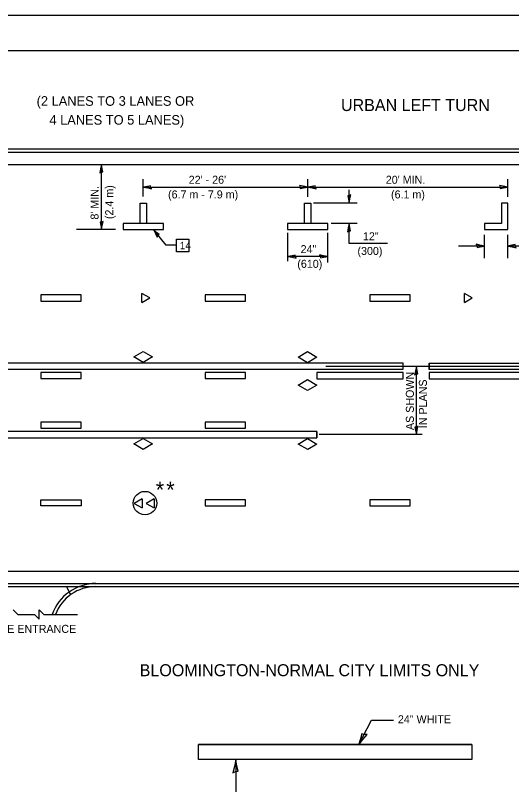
# Model space of a CAD drawing. Extents: x 100275 to 102995, y 95053 to 95493.
# Drawn here: x 101280.5 to 101422, y 95273.6 to 95492.8 of the extents above; entities that cross this region are included whole.
import ezdxf

# ---------------------------------------------------------------- set-up
doc = ezdxf.new("R2010")
doc.units = 0
for name, color, linetype in [('Design_PR_PMK Symbols', 7, 'Continuous'), ('Design_PR_Reflective Markers', 7, 'Continuous'), ('Design_PR_Roadway Dimensions', 7, 'Continuous'), ('Design_PR_Roadway Notes', 7, 'Continuous'), ('Level 22', 7, 'Continuous'), ('Level 27', 7, 'Continuous'), ('Level 43', 7, 'Continuous'), ('ROW_PR_Notes', 7, 'Continuous'), ('Sheets_50 Reference Boundary', 7, 'Continuous'), ('Sheets_General Details', 7, 'Continuous'), ('Sheets_Printer Plotting Border', 7, 'Continuous'), ('Topo_EOP', 7, 'Continuous')]:
    doc.layers.add(name, color=color, linetype=linetype)

msp = doc.modelspace()

# ---------------------------------------------------------------- linework, layer by layer
at = {"layer": 'Design_PR_PMK Symbols'}
for p, q in [((101398.53, 95393.66), (101398.53, 95391.89)), ((101398.53, 95393.66), (101398.53, 95391.89)), ((101376.63, 95392.77), (101369.01, 95392.77)), ((101376.63, 95392.77), (101369.01, 95392.77)), ((101334.68, 95375.12), (101346.18, 95375.12)), ((101334.68, 95375.12), (101346.18, 95375.12)), ((101366.51, 95374.2), (101366.51, 95372.43)), ((101366.51, 95374.2), (101366.51, 95372.43))]:
    msp.add_line(p, q, dxfattribs=at)
for points in [[(101316.1, 95439.25), (101317.88, 95439.25), (101317.88, 95433.5), (101316.1, 95433.5)], [(101316.1, 95439.25), (101317.88, 95439.25), (101317.88, 95433.5), (101316.1, 95433.5)], [(101362.98, 95439.25), (101364.75, 95439.25), (101364.75, 95433.5), (101362.98, 95433.5)], [(101362.98, 95439.25), (101364.75, 95439.25), (101364.75, 95433.5), (101362.98, 95433.5)], [(101414.23, 95433.5), (101414.23, 95431.73), (101420.86, 95431.73), (101420.86, 95439.25), (101419.09, 95439.25), (101419.09, 95433.5)], [(101414.23, 95433.5), (101414.23, 95431.73), (101420.86, 95431.73), (101420.86, 95439.25), (101419.09, 95439.25), (101419.09, 95433.5)], [(101322.74, 95433.5), (101311.24, 95433.5), (101311.24, 95431.73), (101322.74, 95431.73)], [(101322.74, 95433.5), (101311.24, 95433.5), (101311.24, 95431.73), (101322.74, 95431.73)], [(101369.61, 95433.5), (101358.12, 95433.5), (101358.12, 95431.73), (101369.61, 95431.73)], [(101369.61, 95433.5), (101358.12, 95433.5), (101358.12, 95431.73), (101369.61, 95431.73)], [(101287.8, 95411.38), (101299.3, 95411.38), (101299.3, 95413.16), (101287.8, 95413.16)], [(101287.8, 95411.38), (101299.3, 95411.38), (101299.3, 95413.16), (101287.8, 95413.16)], [(101346.17, 95413.16), (101334.68, 95413.16), (101334.68, 95411.38), (101346.17, 95411.38)], [(101346.17, 95413.16), (101334.68, 95413.16), (101334.68, 95411.38), (101346.17, 95411.38)], [(101381.55, 95411.38), (101393.05, 95411.38), (101393.05, 95413.16), (101381.55, 95413.16)], [(101381.55, 95411.38), (101393.05, 95411.38), (101393.05, 95413.16), (101381.55, 95413.16)], [(101314.3, 95395.44), (101316.96, 95397.02), (101319.6, 95395.44), (101316.97, 95393.85)], [(101314.3, 95395.44), (101316.96, 95397.02), (101319.6, 95395.44), (101316.97, 95393.85)], [(101361.17, 95395.4), (101363.84, 95396.98), (101366.47, 95395.4), (101363.84, 95393.81)], [(101361.17, 95395.4), (101363.84, 95396.98), (101366.47, 95395.4), (101363.84, 95393.81)], [(101391.04, 95393.66), (101184.45, 95393.66), (101184.45, 95391.93), (101391.04, 95391.93)], [(101391.04, 95393.66), (101184.45, 95393.66), (101184.45, 95391.93), (101391.04, 95391.93)], [(101398.53, 95391.89), (101398.53, 95393.66), (101461.56, 95393.66), (101462.25, 95391.89)], [(101398.53, 95391.89), (101398.53, 95393.66), (101461.56, 95393.66), (101462.25, 95391.89)], [(101287.8, 95389.27), (101299.3, 95389.27), (101299.3, 95391.04), (101287.8, 95391.04)], [(101287.8, 95389.27), (101299.3, 95389.27), (101299.3, 95391.04), (101287.8, 95391.04)], [(101334.68, 95389.27), (101346.18, 95389.27), (101346.18, 95391.04), (101334.68, 95391.04)], [(101334.68, 95389.27), (101346.18, 95389.27), (101346.18, 95391.04), (101334.68, 95391.04)], [(101366.51, 95389.23), (101391.04, 95389.23), (101391.04, 95391), (101366.51, 95391)], [(101366.51, 95389.23), (101391.04, 95389.23), (101391.04, 95391), (101366.51, 95391)], [(101398.53, 95389.23), (101536.1, 95389.23), (101536.1, 95391), (101398.53, 95391)], [(101398.53, 95389.23), (101536.1, 95389.23), (101536.1, 95391), (101398.53, 95391)], [(101361.17, 95387.44), (101363.84, 95389.02), (101366.47, 95387.44), (101363.84, 95385.85)], [(101361.17, 95387.44), (101363.84, 95389.02), (101366.47, 95387.44), (101363.84, 95385.85)], [(101287.8, 95375.12), (101299.3, 95375.12), (101299.3, 95376.89), (101287.8, 95376.89)], [(101287.8, 95375.12), (101299.3, 95375.12), (101299.3, 95376.89), (101287.8, 95376.89)], [(101334.68, 95375.12), (101346.18, 95375.12), (101346.18, 95376.89), (101334.68, 95376.89)], [(101334.68, 95375.12), (101346.18, 95375.12), (101346.18, 95376.89), (101334.68, 95376.89)], [(101366.51, 95374.24), (101184.45, 95374.24), (101184.45, 95372.43), (101366.51, 95372.43)], [(101366.51, 95374.24), (101184.45, 95374.24), (101184.45, 95372.43), (101366.51, 95372.43)], [(101314.3, 95370.67), (101316.96, 95372.25), (101319.6, 95370.68), (101316.97, 95369.08)], [(101314.3, 95370.67), (101316.96, 95372.25), (101319.6, 95370.68), (101316.97, 95369.08)], [(101361.19, 95370.64), (101363.85, 95372.22), (101366.49, 95370.64), (101363.86, 95369.05)], [(101361.19, 95370.64), (101363.85, 95372.22), (101366.49, 95370.64), (101363.86, 95369.05)], [(101287.8, 95354.78), (101299.3, 95354.78), (101299.3, 95353.01), (101287.8, 95353.01)], [(101287.8, 95354.78), (101299.3, 95354.78), (101299.3, 95353.01), (101287.8, 95353.01)], [(101346.17, 95354.78), (101334.68, 95354.78), (101334.68, 95353.01), (101346.17, 95353.01)], [(101346.17, 95354.78), (101334.68, 95354.78), (101334.68, 95353.01), (101346.17, 95353.01)], [(101381.55, 95353.01), (101393.05, 95353.01), (101393.05, 95354.78), (101381.55, 95354.78)], [(101381.55, 95353.01), (101393.05, 95353.01), (101393.05, 95354.78), (101381.55, 95354.78)]]:
    msp.add_lwpolyline(points, close=True, dxfattribs=at)
at = {"layer": 'Design_PR_Reflective Markers'}
for p, q in [((101318.88, 95412.27), (101316.62, 95413.58)), ((101316.62, 95410.96), (101316.62, 95413.58)), ((101318.88, 95412.27), (101316.62, 95413.58)), ((101316.62, 95410.96), (101316.62, 95413.58)), ((101410.77, 95412.27), (101408.51, 95413.58)), ((101408.51, 95410.96), (101408.51, 95413.58)), ((101410.77, 95412.27), (101408.51, 95413.58)), ((101408.51, 95410.96), (101408.51, 95413.58)), ((101316.62, 95410.96), (101318.88, 95412.27)), ((101316.62, 95410.96), (101318.88, 95412.27)), ((101408.51, 95410.96), (101410.77, 95412.27)), ((101408.51, 95410.96), (101410.77, 95412.27)), ((101316.69, 95355.03), (101314.43, 95353.73)), ((101316.69, 95355.03), (101314.43, 95353.73)), ((101316.69, 95355.03), (101316.69, 95352.42)), ((101316.69, 95355.03), (101316.69, 95352.42)), ((101320.1, 95355.03), (101317.84, 95353.73)), ((101320.1, 95355.03), (101317.84, 95353.73)), ((101320.1, 95355.03), (101320.1, 95352.42)), ((101320.1, 95355.03), (101320.1, 95352.42)), ((101314.43, 95353.73), (101316.69, 95352.42)), ((101314.43, 95353.73), (101316.69, 95352.42)), ((101317.84, 95353.73), (101320.1, 95352.42)), ((101317.84, 95353.73), (101320.1, 95352.42))]:
    msp.add_line(p, q, dxfattribs=at)
at = {"layer": 'Design_PR_Roadway Dimensions'}
msp.add_circle((101317.49, 95353.79), 3.35, dxfattribs=at)
msp.add_circle((101317.49, 95353.79), 3.35, dxfattribs=at)
at = {"layer": 'Design_PR_Roadway Notes'}
for p, q in [((101323.49, 95427.34), (101319.87, 95431.73)), ((101323.49, 95427.34), (101319.87, 95431.73)), ((101326.44, 95427.34), (101323.49, 95427.34)), ((101326.44, 95427.34), (101323.49, 95427.34))]:
    msp.add_line(p, q, dxfattribs=at)
for points in [[(101321, 95429.58), (101321.22, 95430.02), (101321.51, 95430.35), (101320.78, 95430.94), (101319.87, 95431.73), (101320.5, 95430.6)], [(101321, 95429.58), (101321.22, 95430.02), (101321.51, 95430.35), (101320.78, 95430.94), (101319.87, 95431.73), (101320.5, 95430.6)], [(101326.44, 95425.45), (101326.44, 95428.99), (101329.98, 95428.99), (101329.98, 95425.45)], [(101326.44, 95425.45), (101326.44, 95428.99), (101329.98, 95428.99), (101329.98, 95425.45)]]:
    msp.add_lwpolyline(points, close=True, dxfattribs=at)
at = {"layer": 'Level 22'}
for points in [[(101380.79, 95287.81), (101380, 95287.87), (101379.32, 95288.08), (101378.92, 95286.63), (101378.35, 95284.79), (101379.6, 95286.42)], [(101380.79, 95287.81), (101380, 95287.87), (101379.32, 95288.08), (101378.92, 95286.63), (101378.35, 95284.79), (101379.6, 95286.42)], [(101342.57, 95276.97), (101343.3, 95277.28), (101344, 95277.39), (101343.7, 95278.87), (101343.37, 95280.77), (101343, 95278.74)], [(101342.57, 95276.97), (101343.3, 95277.28), (101344, 95277.39), (101343.7, 95278.87), (101343.37, 95280.77), (101343, 95278.74)]]:
    msp.add_lwpolyline(points, close=True, dxfattribs=at)
at = {"layer": 'Level 27'}
for p, q in [((101281.24, 95322.06), (101279.91, 95323.38)), ((101281.24, 95322.06), (101279.91, 95323.38)), ((101287.31, 95320.73), (101287.31, 95323.38)), ((101288.63, 95322.06), (101287.31, 95323.38)), ((101287.31, 95320.73), (101287.31, 95323.38)), ((101288.63, 95322.06), (101287.31, 95323.38)), ((101281.24, 95322.06), (101285.98, 95322.06)), ((101281.24, 95322.06), (101285.98, 95322.06)), ((101287.31, 95320.73), (101285.98, 95322.06)), ((101287.31, 95320.73), (101285.98, 95322.06)), ((101288.63, 95322.06), (101298.25, 95322.06)), ((101288.63, 95322.06), (101298.25, 95322.06))]:
    msp.add_line(p, q, dxfattribs=at)
at = {"layer": 'Level 43'}
for p, q in [((101305.07, 95431.73), (101305.07, 95450.3)), ((101305.07, 95431.73), (101305.07, 95450.3)), ((101316.99, 95441.19), (101316.99, 95446.13)), ((101316.99, 95441.19), (101316.99, 95446.13)), ((101363.86, 95441.08), (101363.86, 95446.13)), ((101363.86, 95441.08), (101363.86, 95446.13)), ((101420.86, 95441.08), (101420.86, 95446.13)), ((101420.86, 95441.08), (101420.86, 95446.13)), ((101316.99, 95443.86), (101363.86, 95443.86)), ((101316.99, 95443.86), (101363.86, 95443.86)), ((101363.86, 95443.86), (101420.86, 95443.86)), ((101363.86, 95443.86), (101420.86, 95443.86)), ((101375.66, 95439.25), (101375.66, 95443.06)), ((101375.66, 95439.25), (101375.66, 95443.06)), ((101377.93, 95439.25), (101365.5, 95439.25)), ((101377.93, 95439.25), (101365.5, 95439.25)), ((101377.93, 95433.5), (101370.55, 95433.5)), ((101377.93, 95433.5), (101370.55, 95433.5)), ((101375.66, 95427.75), (101375.66, 95433.5)), ((101375.66, 95427.75), (101375.66, 95433.5)), ((101309.1, 95431.73), (101297.97, 95431.73)), ((101309.1, 95431.73), (101297.97, 95431.73)), ((101358.21, 95422.72), (101358.21, 95430.83)), ((101358.21, 95422.72), (101358.21, 95430.83)), ((101369.61, 95422.34), (101369.61, 95430.83)), ((101369.61, 95422.34), (101369.61, 95430.83)), ((101414.23, 95423.61), (101414.23, 95430.29)), ((101414.23, 95423.61), (101414.23, 95430.29)), ((101420.86, 95423.61), (101420.86, 95430.29)), ((101420.86, 95423.61), (101420.86, 95430.29)), ((101386.63, 95427.75), (101375.66, 95427.75)), ((101386.63, 95427.75), (101375.66, 95427.75)), ((101414.23, 95427.07), (101406.87, 95427.07)), ((101414.23, 95427.07), (101406.87, 95427.07)), ((101432, 95427.07), (101420.86, 95427.07)), ((101432, 95427.07), (101420.86, 95427.07)), ((101369.61, 95424.08), (101358.21, 95424.08)), ((101369.61, 95424.08), (101358.21, 95424.08)), ((101461.91, 95392.77), (101376.63, 95392.77)), ((101461.91, 95392.77), (101376.63, 95392.77)), ((101394.84, 95373.31), (101394.84, 95392.77)), ((101394.84, 95373.31), (101394.84, 95392.77)), ((101396.52, 95373.31), (101367.16, 95373.31)), ((101396.52, 95373.31), (101367.16, 95373.31)), ((101378.35, 95284.79), (101382.02, 95291.96)), ((101378.35, 95284.79), (101382.02, 95291.96)), ((101382.02, 95291.96), (101388.32, 95291.96)), ((101382.02, 95291.96), (101388.32, 95291.96)), ((101343.37, 95280.77), (101343.37, 95257.75)), ((101343.37, 95280.77), (101343.37, 95257.75))]:
    msp.add_line(p, q, dxfattribs=at)
for points in [[(101304.57, 95447.92), (101305.03, 95448.12), (101305.46, 95448.19), (101305.27, 95449.11), (101305.07, 95450.3), (101304.84, 95449.03)], [(101304.57, 95447.92), (101305.03, 95448.12), (101305.46, 95448.19), (101305.27, 95449.11), (101305.07, 95450.3), (101304.84, 95449.03)], [(101319.36, 95443.36), (101319.17, 95443.82), (101319.09, 95444.25), (101318.18, 95444.06), (101316.99, 95443.86), (101318.26, 95443.63)], [(101319.36, 95443.36), (101319.17, 95443.82), (101319.09, 95444.25), (101318.18, 95444.06), (101316.99, 95443.86), (101318.26, 95443.63)], [(101361.49, 95444.35), (101361.68, 95443.9), (101361.76, 95443.46), (101362.68, 95443.65), (101363.86, 95443.86), (101362.6, 95444.09)], [(101361.49, 95444.35), (101361.68, 95443.9), (101361.76, 95443.46), (101362.68, 95443.65), (101363.86, 95443.86), (101362.6, 95444.09)], [(101366.24, 95443.36), (101366.04, 95443.82), (101365.97, 95444.25), (101365.05, 95444.06), (101363.86, 95443.86), (101365.13, 95443.63)], [(101366.24, 95443.36), (101366.04, 95443.82), (101365.97, 95444.25), (101365.05, 95444.06), (101363.86, 95443.86), (101365.13, 95443.63)], [(101418.49, 95444.35), (101418.68, 95443.9), (101418.76, 95443.46), (101419.68, 95443.65), (101420.86, 95443.86), (101419.6, 95444.09)], [(101418.49, 95444.35), (101418.68, 95443.9), (101418.76, 95443.46), (101419.68, 95443.65), (101420.86, 95443.86), (101419.6, 95444.09)], [(101376.16, 95441.62), (101375.7, 95441.43), (101375.27, 95441.35), (101375.46, 95440.44), (101375.66, 95439.25), (101375.89, 95440.51)], [(101376.16, 95441.62), (101375.7, 95441.43), (101375.27, 95441.35), (101375.46, 95440.44), (101375.66, 95439.25), (101375.89, 95440.51)], [(101305.56, 95434.1), (101305.11, 95433.91), (101304.67, 95433.83), (101304.86, 95432.91), (101305.07, 95431.73), (101305.3, 95432.99)], [(101305.56, 95434.1), (101305.11, 95433.91), (101304.67, 95433.83), (101304.86, 95432.91), (101305.07, 95431.73), (101305.3, 95432.99)], [(101375.17, 95431.12), (101375.62, 95431.32), (101376.06, 95431.39), (101375.87, 95432.31), (101375.66, 95433.5), (101375.43, 95432.23)], [(101375.17, 95431.12), (101375.62, 95431.32), (101376.06, 95431.39), (101375.87, 95432.31), (101375.66, 95433.5), (101375.43, 95432.23)], [(101411.85, 95427.57), (101412.05, 95427.11), (101412.12, 95426.67), (101413.04, 95426.86), (101414.23, 95427.07), (101412.96, 95427.3)], [(101411.85, 95427.57), (101412.05, 95427.11), (101412.12, 95426.67), (101413.04, 95426.86), (101414.23, 95427.07), (101412.96, 95427.3)], [(101423.24, 95426.57), (101423.04, 95427.03), (101422.97, 95427.47), (101422.05, 95427.27), (101420.86, 95427.07), (101422.13, 95426.84)], [(101423.24, 95426.57), (101423.04, 95427.03), (101422.97, 95427.47), (101422.05, 95427.27), (101420.86, 95427.07), (101422.13, 95426.84)], [(101360.59, 95423.58), (101360.39, 95424.04), (101360.32, 95424.48), (101359.4, 95424.29), (101358.21, 95424.08), (101359.48, 95423.85)], [(101360.59, 95423.58), (101360.39, 95424.04), (101360.32, 95424.48), (101359.4, 95424.29), (101358.21, 95424.08), (101359.48, 95423.85)], [(101367.24, 95424.58), (101367.43, 95424.12), (101367.5, 95423.68), (101368.42, 95423.87), (101369.61, 95424.08), (101368.34, 95424.31)], [(101367.24, 95424.58), (101367.43, 95424.12), (101367.5, 95423.68), (101368.42, 95423.87), (101369.61, 95424.08), (101368.34, 95424.31)], [(101394.34, 95390.4), (101394.8, 95390.59), (101395.23, 95390.66), (101395.04, 95391.58), (101394.84, 95392.77), (101394.61, 95391.5)], [(101394.34, 95390.4), (101394.8, 95390.59), (101395.23, 95390.66), (101395.04, 95391.58), (101394.84, 95392.77), (101394.61, 95391.5)], [(101395.33, 95375.69), (101394.88, 95375.49), (101394.44, 95375.42), (101394.63, 95374.5), (101394.84, 95373.31), (101395.07, 95374.58)], [(101395.33, 95375.69), (101394.88, 95375.49), (101394.44, 95375.42), (101394.63, 95374.5), (101394.84, 95373.31), (101395.07, 95374.58)]]:
    msp.add_lwpolyline(points, close=True, dxfattribs=at)
at = {"layer": 'ROW_PR_Notes'}
for p, q in [((101410.62, 95285.04), (101332.75, 95285.04)), ((101410.62, 95285.04), (101332.75, 95285.04)), ((101410.62, 95280.77), (101332.75, 95280.77)), ((101410.62, 95280.77), (101332.75, 95280.77))]:
    msp.add_line(p, q, dxfattribs=at)
msp.add_lwpolyline([(101332.75, 95285.04), (101410.62, 95285.04), (101410.62, 95280.77), (101332.75, 95280.77)], close=True, dxfattribs=at)
msp.add_lwpolyline([(101332.75, 95285.04), (101410.62, 95285.04), (101410.62, 95280.77), (101332.75, 95280.77)], close=True, dxfattribs=at)
at = {"layer": 'Sheets_50 Reference Boundary'}
msp.add_lwpolyline([(100994.94, 95482.79), (101624.94, 95482.79), (101624.94, 95082.79), (100994.94, 95082.79)], close=True, dxfattribs=at)
at = {"layer": 'Sheets_General Details'}
msp.add_line((101634.94, 95492.79), (100954.94, 95492.79), dxfattribs=at)
msp.add_lwpolyline([(100994.94, 95482.79), (101624.94, 95482.79), (101624.94, 95062.79), (100994.94, 95062.79)], close=True, dxfattribs=at)
at = {"layer": 'Sheets_Printer Plotting Border'}
msp.add_lwpolyline([(100954.94, 95052.79), (101634.94, 95052.79), (101634.94, 95492.79), (100954.94, 95492.79)], close=True, dxfattribs=at)
at = {"layer": 'Topo_EOP'}
for p, q in [((101275.23, 95454.72), (101494.84, 95454.72)), ((101275.23, 95454.72), (101494.84, 95454.72)), ((101275.23, 95453.83), (101494.84, 95453.83)), ((101275.23, 95453.83), (101494.84, 95453.83)), ((101275.23, 95450.3), (101494.84, 95450.3)), ((101275.23, 95450.3), (101494.84, 95450.3)), ((101042.81, 95334.44), (101487.56, 95334.44)), ((101042.81, 95334.44), (101487.56, 95334.44)), ((101042.81, 95330.9), (101487.56, 95330.9)), ((101042.81, 95330.9), (101487.56, 95330.9)), ((101042.81, 95330.02), (101487.56, 95330.02)), ((101042.81, 95330.02), (101487.56, 95330.02)), ((101296.31, 95327.7), (101295.09, 95330.02)), ((101296.31, 95327.7), (101295.09, 95330.02))]:
    msp.add_line(p, q, dxfattribs=at)
for radius, end in [(13.27, 160.5288), (13.27, 160.5288), (12.38, 159.0752), (12.38, 159.0752)]:
    msp.add_arc((101303.51, 95317.63), radius, 90, end, dxfattribs=at)

# ---------------------------------------------------------------- texts
at = {"layer": 'Design_PR_Roadway Dimensions'}
for s, height, p in [("22' - 26'", 2.28, (101329.95, 95444.81)), ("22' - 26'", 2.28, (101329.95, 95444.81)), ("20' MIN.", 2.28, (101386.12, 95444.81)), ("20' MIN.", 2.28, (101386.12, 95444.81)), ('(6.7 m - 7.9 m)', 2.28, (101324.06, 95440.63)), ('(6.7 m - 7.9 m)', 2.28, (101324.06, 95440.63)), ('(6.1 m)', 2.28, (101387.61, 95440.63)), ('(6.1 m)', 2.28, (101387.61, 95440.63)), ('12"', 2.28, (101379.61, 95428.7)), ('12"', 2.28, (101379.61, 95428.7)), ('24"', 2.28, (101361.84, 95425.03)), ('24"', 2.28, (101361.84, 95425.03)), ('(300)', 2.28, (101378.05, 95424.52)), ('(300)', 2.28, (101378.05, 95424.52)), ('(610)', 2.28, (101360.9, 95420.85)), ('(610)', 2.28, (101360.9, 95420.85)), ('*', 4.65, (101320.55, 95355.28)), ('*', 4.65, (101320.55, 95355.28)), ('*', 4.65, (101323.53, 95355.28)), ('*', 4.65, (101323.53, 95355.28))]:
    msp.add_text(s, height=height, dxfattribs=at).set_placement(p)
for s, p in [("8' MIN.", (101304.25, 95434.59)), ("8' MIN.", (101304.25, 95434.59)), ('(2.4 m)', (101308.43, 95434.74)), ('(2.4 m)', (101308.43, 95434.74)), ('AS SHOWN', (101394.12, 95374.62)), ('AS SHOWN', (101394.12, 95374.62)), ('IN PLANS', (101397.83, 95375.14)), ('IN PLANS', (101397.83, 95375.14))]:
    msp.add_text(s, height=2.28, rotation=90, dxfattribs=at).set_placement(p)
at = {"layer": 'Design_PR_Roadway Notes'}
for s, height, p in [('(2 LANES TO 3 LANES OR', 2.736, (101286.6, 95467.03)), ('URBAN LEFT TURN', 3.42, (101373.35, 95465.53)), (' 4 LANES TO 5 LANES)', 2.736, (101289.23, 95461.64)), ('14', 2.123, (101327.4, 95426.14)), ('14', 2.123, (101327.4, 95426.14)), ('PRIVATE ENTRANCE', 2.28, (101267.21, 95316.82)), ('PRIVATE ENTRANCE', 2.28, (101267.21, 95316.82)), ('BLOOMINGTON-NORMAL CITY LIMITS ONLY', 3.42, (101315.98, 95304.47))]:
    msp.add_text(s, height=height, dxfattribs=at).set_placement(p)
at = {"layer": 'Level 22'}
msp.add_text('24" WHITE', height=2.28, dxfattribs=at).set_placement((101389.57, 95291.06))
msp.add_text('24" WHITE', height=2.28, dxfattribs=at).set_placement((101389.57, 95291.06))

doc.saveas('drawing.dxf')
